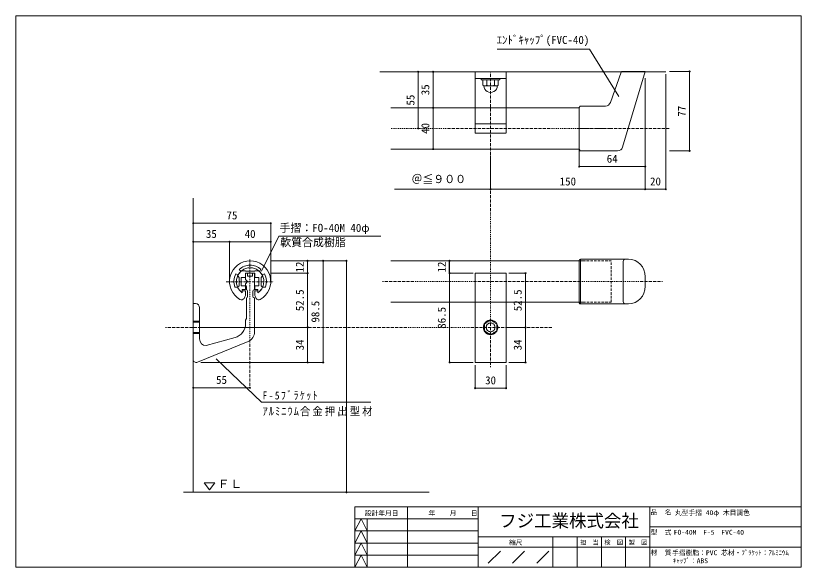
# Model space of a CAD drawing. Units: millimetres at full size, sheet at 1:2. Extents: x -404 to 358, y -301 to 234.
import ezdxf
from ezdxf.enums import TextEntityAlignment as Align

# ---------------------------------------------------------------- set-up
doc = ezdxf.new("R2010")
doc.units = ezdxf.units.MM
doc.header["$LTSCALE"] = 2
doc.header["$PDMODE"] = 32
doc.header["$PDSIZE"] = 1
for name, pattern in [('CHAIN1', [8, 5, -1, 1, -1]), ('DASHED1', [1.8, 1.2, -0.6]), ('USER11', [0.375, 0.25, -0.125]), ('USER7', [1.01, 0.5, -0.25, 0.01, -0.25])]:
    doc.linetypes.add(name, pattern=pattern)
doc.layers.add('0-0_0', color=7, linetype='Continuous', lineweight=18)
doc.layers.add('2-0', color=7, linetype='Continuous')
doc.styles.add('ＭＳ ゴシック', font='')
doc.styles.get('ＭＳ ゴシック').set_extended_font_data('MS Gothic')

msp = doc.modelspace()

# ---------------------------------------------------------------- linework, layer by layer
at = {"layer": '0-0_0'}
for p, q in [((-404.427, 233.748), (-404.427, -301.155)), ((357.76, 233.748), (-404.427, 233.748)), ((357.76, -301.155), (357.76, 233.748)), ((-13.821, 179.43), (-11.452, 179.43)), ((-13.821, 124.43), (-13.821, 179.43)), ((0.594, 179.43), (16.459, 179.43)), ((0.594, 179.43), (10.495, 179.43)), ((0.594, 179.43), (0.594, 144.43)), ((226.307, 177.18), (226.307, 83.43)), ((249.436, 179.68), (230.025, 179.68)), ((249.436, 179.68), (249.436, 102.68)), ((206.307, 65.43), (206.307, 173.08)), ((0.594, 144.43), (10.495, 144.43)), ((0.594, 104.43), (0.594, 144.43)), ((0.594, 104.43), (10.495, 104.43)), ((142.307, 87.441), (142.307, 105.18)), ((206.307, 87.441), (206.307, 105.18)), ((206.307, 87.441), (206.307, 103.509)), ((249.436, 102.68), (230.025, 102.68)), ((56.307, 65.43), (56.307, 98.264)), ((142.307, 87.441), (206.307, 87.441)), ((206.307, 83.885), (206.307, 90.331)), ((206.307, 65.43), (206.307, 85.43)), ((226.307, 65.43), (226.307, 85.43)), ((206.307, 65.43), (56.307, 65.43)), ((206.307, 65.43), (226.307, 65.43)), ((-232.239, 32.526), (-232.239, 14.526)), ((-232.239, 32.526), (-232.239, -2.556)), ((-232.239, 32.526), (-156.987, 32.526)), ((-156.987, 32.526), (-156.987, -2.556)), ((-232.239, 14.526), (-232.239, -24.472)), ((-232.239, 14.526), (-232.239, -2.556)), ((-232.239, 14.526), (-196.984, 14.526)), ((-196.984, 14.526), (-156.987, 14.526)), ((-196.984, 14.526), (-196.984, -21.859)), ((-156.987, 14.526), (-156.987, -24.219)), ((-121.185, -3.978), (-156.239, -3.978)), ((-106.112, -3.978), (-156.239, -3.978)), ((-121.185, -15.971), (-121.185, -3.978)), ((-106.112, -3.978), (-121.185, -3.978)), ((-83.527, -3.978), (-106.112, -3.978)), ((-106.112, -3.978), (-106.112, -102.472)), ((-83.527, -4.48), (-83.527, -228.466)), ((16.486, -3.978), (39.307, -3.978)), ((-186.038, -14.238), (-187.486, -12.184)), ((-181.589, -13.572), (-185.265, -13.572)), ((-181.589, -13.572), (-181.589, -13.972)), ((-167.932, -14.238), (-166.485, -12.184)), ((-188.697, -17.43), (-190.941, -16.59)), ((-189.08, -18.481), (-187.589, -19.972)), ((-187.589, -19.972), (-187.589, -23.822)), ((-181.439, -15.972), (-179.439, -15.972)), ((-181.439, -15.972), (-181.439, -22.122)), ((-179.439, -24.122), (-181.439, -22.122)), ((-179.439, -18.972), (-179.439, -15.972)), ((-179.439, -18.972), (-174.604, -18.972)), ((-174.604, -15.972), (-172.739, -15.972)), ((-174.604, -18.972), (-174.604, -15.972)), ((-172.739, -31.972), (-172.739, -15.972)), ((-172.389, -15.972), (-172.389, -19.972)), ((-168.389, -19.972), (-172.389, -19.972)), ((-168.389, -19.972), (-168.389, -28.272)), ((-164.889, -18.472), (-166.389, -19.972)), ((-166.389, -19.972), (-166.389, -23.822)), ((-165.274, -17.43), (-163.029, -16.59)), ((-121.185, -15.971), (-156.239, -15.971)), ((-121.185, -15.971), (-156.239, -15.971)), ((-121.185, -15.971), (-156.239, -15.971)), ((-121.185, -15.971), (-156.239, -15.971)), ((-121.185, -15.971), (-121.185, -68.472)), ((16.486, -15.978), (39.307, -15.978)), ((16.486, -15.978), (39.307, -15.978)), ((16.486, -15.978), (39.307, -15.978)), ((16.486, -15.978), (39.307, -15.978)), ((16.486, -15.978), (16.486, -102.472)), ((90.194, -15.978), (73.866, -15.978)), ((90.194, -15.978), (73.866, -15.978)), ((90.194, -68.472), (90.194, -15.978)), ((-189.105, -29.472), (-191.79, -29.472)), ((-187.589, -23.822), (-187.289, -23.972)), ((-187.289, -23.972), (-187.589, -24.122)), ((-181.589, -28.272), (-185.589, -28.272)), ((-181.589, -31.772), (-181.589, -28.272)), ((-180.439, -29.202), (-181.439, -27.472)), ((-180.439, -29.202), (-180.439, -31.984)), ((-168.389, -28.272), (-172.389, -28.272)), ((-166.389, -23.822), (-166.689, -23.972)), ((-166.389, -24.122), (-166.689, -23.972)), ((-166.389, -24.122), (-166.389, -28.272)), ((-166.389, -28.272), (-164.889, -29.472)), ((-164.878, -29.472), (-162.181, -29.472)), ((-184.585, -32.978), (-184.585, -34.882)), ((-181.563, -32.978), (-184.585, -32.978)), ((-181.585, -37.533), (-181.585, -32.978)), ((-179.439, -38.972), (-179.439, -32.984)), ((-174.439, -38.272), (-174.439, -33.672)), ((-169.389, -31.772), (-169.389, -34.877)), ((-232.239, -68.172), (-232.239, -45.472)), ((-230.039, -45.472), (-232.239, -45.472)), ((-180.439, -59.74), (-180.439, -39.972)), ((-172.739, -72.867), (-172.739, -39.972)), ((-232.239, -62.472), (-226.039, -62.472)), ((-232.239, -63.472), (-226.039, -63.472)), ((-231.939, -68.472), (-232.239, -68.172)), ((-231.939, -68.472), (-232.239, -68.772)), ((-226.039, -62.471), (-226.039, -79.722)), ((-121.185, -68.472), (-224.892, -68.472)), ((-121.185, -68.472), (-156.239, -68.472)), ((-121.185, -102.472), (-121.185, -68.472)), ((90.194, -68.472), (73.866, -68.472)), ((90.194, -68.472), (73.866, -68.472)), ((90.194, -68.472), (73.866, -68.472)), ((90.194, -102.472), (90.194, -68.472)), ((-232.239, -99.472), (-232.239, -68.772)), ((-232.239, -73.472), (-226.039, -73.472)), ((-232.239, -74.472), (-226.039, -74.472)), ((-226.039, -69.186), (-226.039, -69.336)), ((-178.949, -82.121), (-228.102, -102.249)), ((-191.634, -78.342), (-219.539, -86.222)), ((-121.185, -102.472), (-224.892, -102.472)), ((-106.112, -102.472), (-156.239, -102.472)), ((-106.112, -102.472), (-152.188, -102.472)), ((-106.112, -102.472), (-121.185, -102.472)), ((16.486, -102.472), (39.307, -102.472)), ((16.486, -102.472), (39.307, -102.472)), ((41.307, -102.472), (71.307, -102.472)), ((41.307, -127.44), (41.307, -105.297)), ((71.307, -127.44), (71.307, -105.297)), ((90.194, -102.472), (73.866, -102.472)), ((-232.239, -127.042), (-232.239, -121.974)), ((-177.239, -127.042), (-232.239, -127.042)), ((41.307, -127.44), (71.307, -127.44)), ((-221.443, -219.296), (-211.261, -219.296)), ((-241.739, -228.466), (-3.182, -228.466)), ((-83.527, -228.466), (-114.495, -228.466)), ((-83.527, -228.466), (-106.112, -228.466)), ((-24.313, -242.375), (-24.313, -301.155)), ((44.264, -301.155), (44.264, -242.375)), ((210.809, -242.375), (210.809, -301.155)), ((-75.256, -254.131), (44.264, -254.131)), ((-63.5, -254.131), (-63.5, -301.155)), ((-75.256, -265.887), (44.264, -265.887)), ((210.809, -261.968), (357.76, -261.968)), ((44.264, -271.765), (210.809, -271.765)), ((116.76, -301.155), (116.76, -271.765)), ((140.272, -271.765), (140.272, -301.155)), ((163.785, -301.155), (163.785, -271.765)), ((187.297, -271.765), (187.297, -301.155)), ((-75.256, -277.643), (44.264, -277.643)), ((44.264, -281.562), (210.809, -281.562)), ((210.809, -281.562), (357.76, -281.562)), ((-75.256, -289.399), (44.264, -289.399)), ((54.061, -297.236), (65.817, -285.48)), ((77.573, -297.236), (89.329, -285.48)), ((101.085, -297.236), (112.842, -285.48)), ((-404.427, -301.155), (357.76, -301.155))]:
    msp.add_line(p, q, dxfattribs=at)
at = {"layer": '0-0_0', "color": 8}
for p, q in [((152.244, 201.322), (62.827, 201.322)), ((180.688, 155.472), (152.244, 201.322)), ((-13.821, 124.43), (-13.821, 179.43)), ((-36.877, 65.43), (56.307, 65.43)), ((56.307, 65.43), (206.307, 65.43)), ((-165.969, -14.09), (-149.183, 20.081)), ((-149.183, 20.081), (-50.129, 20.081)), ((-210.059, -98.914), (-165.965, -140.934)), ((-232.239, -127.042), (-177.239, -127.042)), ((-165.965, -140.934), (-59.953, -140.934))]:
    msp.add_line(p, q, dxfattribs=at)
at = {"layer": '0-0_0', "color": 3}
for p, q in [((226.307, 179.43), (-51.128, 179.43)), ((41.307, 179.43), (41.307, 141.43)), ((71.307, 141.43), (71.307, 179.43)), ((41.307, 172.93), (71.307, 172.93)), ((65.307, 172.93), (47.307, 172.93)), ((52.56, 166.307), (52.56, 171.73)), ((60.054, 166.307), (60.054, 171.73)), ((61.931, 165.73), (50.683, 165.73)), ((-232.239, -228.466), (-232.239, 56.936)), ((142.345, -3.366), (142.345, -23.976)), ((142.345, -4.511), (142.345, -43.441)), ((142.345, -44.586), (142.345, -4.511)), ((143.42, -2.221), (143.42, -45.731)), ((143.42, -2.221), (186.95, -2.221)), ((184.965, -43.42), (184.965, -4.511)), ((190.172, -2.221), (187.115, -2.221)), ((143.42, -19.259), (143.42, -25.847)), ((206.307, -28.535), (206.307, -19.396)), ((142.345, -23.976), (142.345, -44.468)), ((143.42, -23.976), (142.345, -23.976)), ((206.149, -23.976), (206.307, -23.976)), ((41.307, -102.472), (41.307, -41.474)), ((71.307, -41.474), (71.307, -102.472)), ((143.42, -45.731), (187.786, -45.731)), ((152.02, -45.731), (165.067, -45.731)), ((190.172, -45.71), (187.115, -45.71)), ((-232.239, -51.226), (-232.239, -73.076)), ((-232.239, -73.376), (-232.239, -105.226))]:
    msp.add_line(p, q, dxfattribs=at)
at = {"layer": '0-0_0', "color": 8, "linetype": 'USER7'}
for p, q in [((56.307, -107.042), (56.307, 179.43)), ((229.66, 124.43), (-40.604, 124.43)), ((-177.239, -2.509), (-177.239, -127.042)), ((-200.298, -24.472), (-154.18, -24.472)), ((-48.51, -23.976), (223.055, -23.976)), ((-259.005, -68.472), (115.866, -68.472))]:
    msp.add_line(p, q, dxfattribs=at)
at = {"layer": '0-0_0', "color": 4}
for p, q in [((183.07, 179.017), (172.494, 149.493)), ((206.307, 179.68), (184.011, 179.68)), ((206.307, 179.68), (184.373, 106.249)), ((142.307, 144.68), (143.307, 146.18)), ((167.787, 146.18), (143.307, 146.18)), ((142.307, 104.18), (142.307, 144.68)), ((142.307, 104.18), (143.307, 102.68)), ((179.582, 102.68), (143.307, 102.68)), ((143.42, -2.349), (143.42, -45.849)), ((-172.739, -42.934), (-172.739, -44.552)), ((-226.039, -49.731), (-226.039, -63.143)), ((-180.439, -51.323), (-180.439, -54.466)), ((-172.739, -51.323), (-172.739, -54.466))]:
    msp.add_line(p, q, dxfattribs=at)
at = {"layer": '0-0_0', "color": 3, "linetype": 'CHAIN1'}
msp.add_line((56.307, 172.93), (56.307, 171.73), dxfattribs=at)
at = {"layer": '0-0_0', "color": 2}
for p, q in [((142.307, 144.43), (-40.604, 144.43)), ((142.307, 104.43), (-40.604, 104.43))]:
    msp.add_line(p, q, dxfattribs=at)
at = {"layer": '0-0_0', "color": 3, "linetype": 'USER11'}
for p, q in [((71.307, 119.93), (71.307, 141.43)), ((41.307, 128.93), (71.307, 128.93))]:
    msp.add_line(p, q, dxfattribs=at)
at = {"layer": '0-0_0', "color": 1, "linetype": 'CHAIN1'}
msp.add_line((142.307, 124.43), (173.307, 124.43), dxfattribs=at)
at = {"layer": '0-0_0', "color": 2, "linetype": 'USER11'}
for p, q in [((146.806, -3.978), (-40.604, -3.978)), ((146.871, -43.978), (-40.604, -43.978)), ((53.307, -63.276), (56.307, -61.544)), ((56.307, -61.544), (59.307, -63.276)), ((59.307, -63.276), (62.307, -65.008)), ((62.307, -65.008), (62.307, -68.472))]:
    msp.add_line(p, q, dxfattribs=at)
at = {"layer": '0-0_0', "color": 3, "linetype": 'DASHED1'}
for p, q in [((142.314, -3.976), (173.42, -3.976)), ((173.42, -43.976), (173.42, -3.976)), ((142.351, -43.976), (173.42, -43.976))]:
    msp.add_line(p, q, dxfattribs=at)
at = {"layer": '0-0_0', "color": 3}
for points in [[(48.807, 171.73), (47.307, 171.73), (47.307, 172.93)], [(63.807, 166.307), (63.807, 171.73), (48.807, 171.73), (48.807, 166.307)], [(65.307, 172.93), (65.307, 171.73), (63.807, 171.73)], [(41.307, -40.978), (41.307, -15.978), (71.307, -15.978), (71.307, -40.978)]]:
    msp.add_lwpolyline(points, dxfattribs=at)
at = {"layer": '0-0_0', "color": 3, "linetype": 'USER11'}
msp.add_lwpolyline([(41.307, 141.43), (41.307, 119.93), (71.307, 119.93)], dxfattribs=at)
at = {"layer": '0-0_0'}
for points in [[(-168.712, -13.572), (-172.389, -13.572), (-172.389, -13.972), (-181.589, -13.972)], [(-172.389, -15.972), (-181.589, -15.972), (-181.589, -19.972), (-185.589, -19.972), (-185.589, -28.272)], [(-187.589, -24.122), (-187.589, -28.272), (-189.086, -29.47)], [(-179.439, -24.122), (-181.439, -26.122), (-181.439, -27.472)], [(-169.389, -31.772), (-172.389, -31.772), (-172.389, -28.272)], [(-181.589, -31.772), (-184.589, -31.772), (-184.589, -34.877)], [(-172.408, -32.978), (-169.385, -32.978), (-169.385, -34.882)], [(-172.385, -37.533), (-172.385, -32.978), (-172.385, -37.344), (-172.385, -32.978)], [(-181.439, -64.869), (-181.439, -61.472), (-180.439, -59.74)], [(-221.443, -219.296), (-216.352, -226.089), (-211.261, -219.296)], [(-75.256, -301.155), (-75.256, -242.375), (357.76, -242.375)], [(-63.5, -265.887), (-69.378, -254.131), (-75.256, -265.887)], [(-75.256, -277.643), (-69.378, -265.887), (-63.5, -277.643)], [(-63.5, -289.399), (-69.378, -277.643), (-75.256, -289.399)], [(-75.256, -301.155), (-69.378, -289.399), (-63.5, -301.155)]]:
    msp.add_lwpolyline(points, dxfattribs=at)
at = {"layer": '0-0_0', "color": 2, "linetype": 'USER11'}
msp.add_lwpolyline([(62.307, -68.472), (62.307, -71.936), (59.307, -73.669), (56.307, -75.401), (53.307, -73.669), (50.307, -71.936), (50.307, -68.472), (50.307, -65.008), (53.307, -63.276)], dxfattribs=at)
at = {"layer": '0-0_0', "color": 8}
for centre in [(-232.239, 32.526), (-232.239, -127.042)]:
    msp.add_circle(centre, 0.4, dxfattribs=at)
at = {"layer": '0-0_0', "color": 2, "linetype": 'USER11'}
for radius in [7, 4.25]:
    msp.add_circle((56.307, -68.472), radius, dxfattribs=at)
at = {"layer": '0-0_0', "color": 4}
for centre, radius, start, end in [((184.011, 178.68), 1, 90, 160.29202), ((167.787, 151.18), 5, 270, 340.29202), ((179.582, 107.68), 5, 270, 343.36905)]:
    msp.add_arc(centre, radius, start, end, dxfattribs=at)
at = {"layer": '0-0_0', "color": 3}
for centre, radius, start, end in [((50.683, 169.067), 3.338, 235.79454, 304.20546), ((56.307, 165.73), 6.5, 178.97018, 1.02982), ((56.307, 178.179), 12.449, 252.48215, 287.51785), ((61.931, 169.067), 3.338, 235.79454, 304.20546)]:
    msp.add_arc(centre, radius, start, end, dxfattribs=at)
at = {"layer": '0-0_0'}
for centre, radius, start, end in [((-176.985, -23.978), 20, 90, 240.52193), ((-176.985, -23.978), 20, 299.47807, 90), ((-176.985, -23.978), 13.291, 90, 235.12413), ((-176.989, -23.972), 13.291, 128.51329, 155.55605), ((-176.985, -23.978), 15.791, 90, 131.67783), ((-176.985, -23.978), 15.791, 48.32217, 90), ((-176.985, -23.978), 13.291, 304.87587, 90), ((-176.989, -23.972), 13.291, 24.44395, 51.48671), ((-176.985, -23.978), 15.791, 152.10197, 200.35998), ((-176.985, -23.978), 15.791, 339.64002, 27.89803), ((-176.989, -23.972), 13.291, 204.44395, 235.12413), ((-176.989, -23.972), 13.291, 304.87587, 335.55605), ((-191.27, -35.04), 10, 327.73271, 345.56944), ((-180.439, -32.984), 1, 0, 90), ((-172.739, -33.672), 1.7, 90, 180), ((-162.701, -35.04), 10, 194.43056, 212.26729), ((-230.039, -49.472), 4, 0, 90), ((-185.351, -38.778), 3, 240.52193, 327.73271), ((-180.439, -38.972), 1, 270, 0), ((-172.739, -38.272), 1.7, 180, 270), ((-168.62, -38.778), 3, 212.26729, 299.47807), ((-195.439, -64.869), 14, 285.769, 0), ((-182.739, -72.867), 10, 292.269, 0), ((-219.539, -79.722), 6.5, 180, 270), ((-229.239, -99.472), 3, 180, 292.269)]:
    msp.add_arc(centre, radius, start, end, dxfattribs=at)
at = {"layer": '0-0_0', "color": 3}
for centre, major_axis, start_param, end_param in [((143.42, -3.366), (0, 1.145), 6.2831853, 7.8539816), ((187.115, -4.511), (0, 2.29), 6.2831853, 7.8539816), ((190.172, -19.396), (0, 17.175), 4.712389, 6.2831853), ((190.172, -28.535), (0, 17.175), 3.1415927, 4.712389), ((143.42, -44.586), (0, 1.145), 1.5707963, 3.1415927), ((187.115, -43.42), (0, 2.29), 1.5707963, 3.1415927)]:
    msp.add_ellipse(centre, major_axis=major_axis, ratio=0.938865, start_param=start_param, end_param=end_param, dxfattribs=at)
for p in [(-13.821, 179.43), (0.594, 179.43), (249.436, 179.68), (0.594, 144.43), (-13.821, 124.43), (0.594, 104.43), (249.436, 102.68), (142.307, 87.441), (206.307, 87.441), (56.307, 65.43), (-232.239, 32.526), (-156.987, 32.526), (-232.239, 14.526), (-196.984, 14.526), (-156.987, 14.526), (-121.185, -3.978), (-106.112, -3.978), (-106.112, -3.978), (-83.527, -3.978), (16.486, -3.978), (-121.185, -15.971), (-121.185, -15.971), (-121.185, -15.971), (16.486, -15.978), (16.486, -15.978), (90.194, -15.978), (90.194, -15.978), (-121.185, -68.472), (90.194, -68.472), (-121.185, -102.472), (-106.112, -102.472), (-106.112, -102.472), (16.486, -102.472), (16.486, -102.472), (90.194, -102.472), (-232.239, -127.042), (-177.239, -127.042), (41.307, -127.44), (71.307, -127.44), (-83.527, -228.466)]:
    msp.add_point(p, dxfattribs=at)
at = {"layer": '0-0_0'}
for p in [(206.307, 65.43), (226.307, 65.43)]:
    msp.add_point(p, dxfattribs=at)
at = {"layer": '2-0'}
msp.add_line((16.486, -15.978), (16.486, -3.978), dxfattribs=at)

# ---------------------------------------------------------------- texts
at = {"layer": '0-0_0', "style": 'ＭＳ ゴシック'}
for s, height, p in [('ｴﾝﾄﾞｷｬｯﾌﾟ(FVC-40)', 7.771, (62.085, 204.042)), ('64', 7.771, (169.007, 88.841)), ('＠≦９００', 7.771, (-20.448, 69.108)), ('150', 7.771, (123.357, 66.83)), ('20', 7.771, (211.007, 66.83)), ('75', 7.771, (-199.913, 33.926)), ('手摺：FO-40M 40φ', 7.771, (-148.508, 21.761)), ('35', 7.771, (-219.911, 15.926)), ('40', 7.771, (-182.285, 15.926)), ('軟質合成樹脂', 7.771, (-147.776, 7.816)), ('55', 7.771, (-210.039, -125.642)), ('30', 7.771, (51.007, -126.04)), ('設計年月日', 4.659, (-65.671, -252.41)), ('年', 4.659, (-3.978, -252.41)), ('月', 4.659, (16.595, -252.41)), ('日', 4.659, (37.168, -252.41)), ('フジ工業株式会社', 12.42, (64.617, -265.982)), ('品', 4.659, (211.55, -251.43)), ('名', 4.659, (225.266, -251.43)), ('丸型手摺 40φ 木目調色', 4.692, (235.151, -251.927)), ('型', 4.659, (211.55, -271.023)), ('式', 4.659, (225.266, -271.023)), ('FO-40M\u3000F-5\u3000FVC-40', 4.692, (233.999, -270.94)), ('縮尺', 4.659, (74.158, -280.82)), ('担\u3000当', 4.348, (143.132, -280.543)), ('検\u3000図', 4.348, (166.644, -280.543)), ('製\u3000図', 4.348, (190.156, -280.543)), ('材', 4.659, (211.55, -290.617)), ('質', 4.659, (225.266, -290.617)), ('手摺樹脂：PVC 芯材・ﾌﾞﾗｹｯﾄ：ｱﾙﾐﾆｳﾑ ', 4.692, (232.415, -290.816)), ('ｷｬｯﾌﾟ：ABS', 4.692, (233.279, -298.594))]:
    msp.add_text(s, height=height, dxfattribs=at).set_placement(p, align=Align.BOTTOM_LEFT)
for s, p in [('35', (-0.806, 156.63)), ('55', (-15.221, 146.63)), ('77', (248.036, 135.88)), ('40', (-0.806, 119.13)), ('12', (-122.585, -15.275)), ('12', (15.086, -15.278)), ('52.5', (-122.585, -52.822)), ('52.5', (88.794, -52.825)), ('98.5', (-107.512, -63.825)), ('86.5', (15.086, -69.825)), ('34', (-122.585, -90.772)), ('34', (88.794, -90.772))]:
    msp.add_text(s, height=7.771, rotation=90, dxfattribs=at).set_placement(p, align=Align.BOTTOM_LEFT)
at = {"layer": '0-0_0', "style": 'ＭＳ ゴシック', "width": 1.15}
msp.add_text('ＦＬ', height=7.771, dxfattribs=at).set_placement((-208.889, -226.528), align=Align.BOTTOM_LEFT)
at = {"layer": '0-0_0', "char_height": 7.771, "attachment_point": 7, "style": 'ＭＳ ゴシック'}
for s, insert in [('\\T1.33;\\W0.85;F-5ﾌﾞﾗｹｯﾄ', (-164.914, -139.052)), ('\\T1.2;\\W0.95;ｱﾙﾐﾆｳﾑ合金押出型材', (-164.914, -154.63))]:
    msp.add_mtext(s, dxfattribs=dict(at, insert=insert))

doc.saveas('drawing.dxf')
